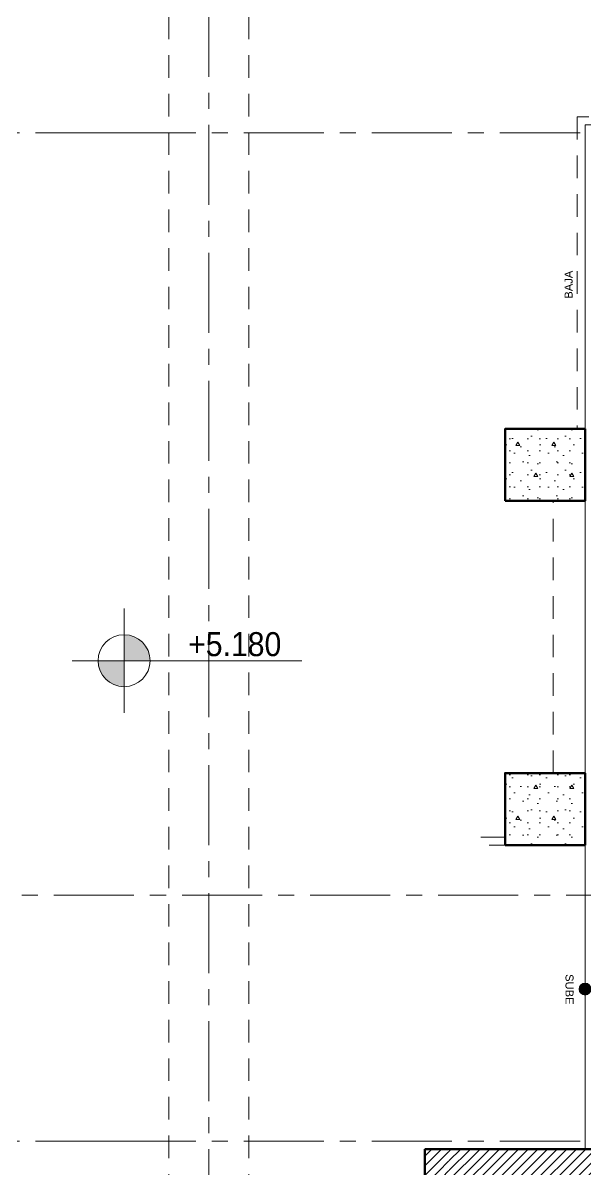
# Model space of a CAD drawing. Header units: inches. Extents: x -38 to 5698, y -33 to 92.
# Drawn here: x 135.66 to 139.17, y 20.23 to 27.39 of the extents above; entities that cross this region are included whole.
import ezdxf

# ---------------------------------------------------------------- set-up
doc = ezdxf.new("R2010")
doc.units = ezdxf.units.IN
doc.header["$MEASUREMENT"] = 0
doc.set_wipeout_variables(frame=1)
for name, pattern in [('Hidden Line', [0.195611, 0.141111, -0.0545]), ('Línea Oculta', [0.195611, 0.141111, -0.0545]), ('Punto & Raya', [0.65, 0.5, -0.075, 0, -0.075]), ('Wipeout_Contour', [1, 0, -1])]:
    doc.linetypes.add(name, pattern=pattern)
for name, color, linetype in [('02 _ ARQ _ ALB _ Ejes Generales', 7, 'Continuous'), ('02 _ ARQ _ ZON _ Espacio.3D', 7, 'Continuous'), ('08 _ STR _ EXT _ 06 Columnas', 7, 'Continuous'), ('08 _ STR _ EXT _ 09 Vigas', 7, 'Continuous'), ('08 _ STR _ EXT _ 11 Escaleras', 7, 'Continuous'), ('Estructura - 04 MURO', 253, 'Continuous'), ('Interior - CIELO RASSO', 7, 'Continuous'), ('Marcador - Secciones', 251, 'Continuous')]:
    doc.layers.add(name, color=color, linetype=linetype)
doc.styles.add('Estilo_Generado_3', font='arial.ttf')
doc.styles.add('Estilo_Generado_4', font='swisse.ttf')
pattern_1 = [(45, (92.500015, 3e-09), (-0.030052038, 0.030052038), [])]
pattern_2 = [(0, (92.5, 3e-09), (0, 0.3897114), [0.024375, -0.200625]), (0, (92.6125, 0.19486), (0, 0.3897114), [0.024375, -0.200625]), (60, (92.5, 3e-09), (-0.3375, 0.1948557), [0.024375, -0.200625]), (60, (92.725, 3e-09), (-0.3375, 0.1948557), [0.024375, -0.200625]), (120, (92.5244, 3e-09), (0.3375, 0.1948557), [0.024375, -0.200625]), (120, (92.7494, 3e-09), (0.3375, 0.1948557), [0.024375, -0.200625]), (0, (92.500015, 0.0375), (0, 0.075), [0, -0.075, 0, -0.1125]), (45, (92.537515, 0.0375), (-0.05303301, 0.05303301), [0, -0.05625, 0, -0.09375])]

msp = doc.modelspace()

# ---------------------------------------------------------------- hatches: boundary and pattern name
at = {"linetype": 'Continuous', "lineweight": 13, "true_color": 0x636466}
for points in [[(136.2908, 23.4021), (136.4533, 23.4021), (136.4409, 23.4643), (136.4057, 23.517), (136.353, 23.5523), (136.2908, 23.5646)], [(136.2908, 23.4021), (136.1283, 23.4021), (136.1406, 23.34), (136.1759, 23.2872), (136.2286, 23.252), (136.2908, 23.2396)]]:
    msp.add_hatch(color=251, dxfattribs=at).paths.add_polyline_path(points)
at = {"layer": '08 _ STR _ EXT _ 06 Columnas', "linetype": 'Continuous', "lineweight": 9}
h = msp.add_hatch(dxfattribs=at)
h.set_pattern_fill('HORMIGÓN_EN_MASA_0002', style=0, pattern_type=2)
h.set_pattern_definition(pattern_2)
h.paths.add_polyline_path([(138.67, 24.4), (139.17, 24.4), (139.17, 24.85), (138.67, 24.85)])
h = msp.add_hatch(dxfattribs=at)
h.set_pattern_fill('HORMIGÓN_EN_MASA_0002', style=0, pattern_type=2)
h.set_pattern_definition(pattern_2)
h.paths.add_polyline_path([(138.67, 22.25), (139.17, 22.25), (139.17, 22.7), (138.67, 22.7)])
at = {"layer": '08 _ STR _ EXT _ 11 Escaleras', "linetype": 'Continuous', "lineweight": 13}
msp.add_hatch(color=161, dxfattribs=at).paths.add_polyline_path([(139.17, 21.3125, 1), (139.17, 21.3875, 1)])

# ---------------------------------------------------------------- linework, layer by layer
at = {"color": 251, "linetype": 'Continuous', "lineweight": 13, "true_color": 0x636466}
for p, q in [((136.2908, 23.0771), (136.2908, 23.7271)), ((135.9658, 23.4021), (137.4005, 23.4021))]:
    msp.add_line(p, q, dxfattribs=at)
msp.add_circle((136.2908, 23.4021), 0.1625, dxfattribs=at)
at = {"layer": '02 _ ARQ _ ALB _ Ejes Generales', "color": 252, "linetype": 'Punto & Raya', "lineweight": 13}
for p, q in [((136.82, 3.05), (136.82, 44.9)), ((136.2385, 26.7), (135.2385, 26.7)), ((136.2385, 26.7), (142.2385, 26.7)), ((136.2385, 20.4), (135.2385, 20.4)), ((136.2385, 20.4), (142.2385, 20.4))]:
    msp.add_line(p, q, dxfattribs=at)
at = {"layer": '02 _ ARQ _ ZON _ Espacio.3D', "color": 254, "linetype": 'Continuous', "lineweight": 0, "flags": 128}
msp.add_lwpolyline([(138.17, 19.05), (138.17, 20.35), (139.17, 20.35), (139.17, 22.25), (138.67, 22.25), (138.67, 22.7), (139.17, 22.7), (139.17, 24.4), (138.67, 24.4), (138.67, 24.85), (139.17, 24.85), (139.17, 26.75), (143.57, 26.75), (143.57, 27), (143.92, 27), (143.92, 29.7)], dxfattribs=at)
at = {"layer": '08 _ STR _ EXT _ 06 Columnas', "color": 7, "linetype": 'Continuous', "lineweight": 80, "flags": 128}
for points in [[(138.67, 24.4), (139.17, 24.4), (139.17, 24.85), (138.67, 24.85)], [(138.67, 22.25), (139.17, 22.25), (139.17, 22.7), (138.67, 22.7)]]:
    msp.add_lwpolyline(points, close=True, dxfattribs=at)
at = {"layer": '08 _ STR _ EXT _ 09 Vigas', "color": 251, "linetype": 'Hidden Line', "lineweight": 13}
for p, q in [((136.57, 17.4), (136.57, 29.7)), ((137.07, 17.4), (137.07, 29.7)), ((138.97, 22.7), (138.97, 24.4)), ((139.17, 24.4), (138.97, 24.4)), ((139.17, 22.7), (139.17, 24.4)), ((139.17, 22.7), (138.97, 22.7))]:
    msp.add_line(p, q, dxfattribs=at)
at = {"layer": '08 _ STR _ EXT _ 11 Escaleras', "color": 167, "linetype": 'Continuous', "lineweight": 18, "flags": 128}
msp.add_lwpolyline([(139.17, 21.3125, 1), (139.17, 21.3875, 1)], format="xyb", close=True, dxfattribs=at)
at = {"layer": 'Interior - CIELO RASSO', "color": 251, "linetype": 'Línea Oculta', "lineweight": 13, "flags": 128}
for points in [[(139.12, 26.8), (139.17, 26.8)], [(139.12, 26.8), (139.12, 24.85)], [(142.81, 26.8), (139.17, 26.8)], [(139.17, 24.85), (139.17, 26.75)], [(139.17, 26.75), (142.81, 26.75)], [(138.52, 22.3), (138.57, 22.3)], [(138.67, 22.3), (138.57, 22.3)], [(138.57, 22.25), (138.67, 22.25)]]:
    msp.add_lwpolyline(points, dxfattribs=at)
at = {"layer": 'Marcador - Secciones', "color": 251, "linetype": 'Punto & Raya', "lineweight": 13}
msp.add_line((121.4526, 21.9367), (149.2072, 21.9367), dxfattribs=at)

# ---------------------------------------------------------------- texts
at = {"color": 251, "lineweight": 13, "true_color": 0x636466, "insert": (136.6908, 23.4282), "char_height": 0.15, "attachment_point": 7, "style": 'Estilo_Generado_4'}
msp.add_mtext('\\A1;{\\W0.900000x;\\pql;\\fSwis721 Ex BT|b0|i0|c0|p34;+5.180}', dxfattribs=at)
at = {"layer": '08 _ STR _ EXT _ 11 Escaleras', "color": 161, "lineweight": 13, "char_height": 0.05, "attachment_point": 4, "style": 'Estilo_Generado_3'}
for s, insert, rotation in [('\\A1;{\\pql;\\fArial|b0|i0|c0|p34;BAJA}', (139.0676, 25.6643), 90), ('\\A1;{\\pql;\\fArial|b0|i0|c0|p34;SUBE}', (139.0725, 21.4433), 270)]:
    msp.add_mtext(s, dxfattribs=dict(at, insert=insert, rotation=rotation))

# ---------------------------------------------------------------- next in the draw order: wipeouts: each hides what was drawn before it
at = {"color": 254, "linetype": 'Wipeout_Contour', "lineweight": 0, "ltscale": 2550.544386}
msp.add_wipeout([(138.17, 20.1), (138.32, 20.1), (138.17, 20.35)], dxfattribs=at).dxf.layer = 'Estructura - 04 MURO'

# ---------------------------------------------------------------- next in the draw order: hatches: boundary and pattern name
at = {"layer": 'Estructura - 04 MURO', "linetype": 'Continuous', "lineweight": 5}
h = msp.add_hatch(dxfattribs=at)
h.set_pattern_fill('LADRILLO_COMÚN_0002', color=252, style=0, pattern_type=2)
h.set_pattern_definition(pattern_1)
h.paths.add_polyline_path([(138.17, 20.1), (138.32, 20.1), (138.17, 20.35)])

# ---------------------------------------------------------------- next in the draw order: wipeouts: each hides what was drawn before it
at = {"color": 254, "linetype": 'Wipeout_Contour', "lineweight": 0, "ltscale": 3410.976089}
msp.add_wipeout([(138.32, 20.1), (143.57, 20.1), (143.57, 20.35), (138.32, 20.35)], dxfattribs=at).dxf.layer = 'Estructura - 04 MURO'

# ---------------------------------------------------------------- next in the draw order: hatches: boundary and pattern name
at = {"layer": 'Estructura - 04 MURO', "linetype": 'Continuous', "lineweight": 5}
h = msp.add_hatch(dxfattribs=at)
h.set_pattern_fill('LADRILLO_COMÚN_0002', color=252, style=0, pattern_type=2)
h.set_pattern_definition(pattern_1)
h.paths.add_polyline_path([(138.32, 20.1), (143.57, 20.1), (143.57, 20.35), (138.32, 20.35)])

# ---------------------------------------------------------------- next in the draw order: wipeouts: each hides what was drawn before it
at = {"color": 254, "linetype": 'Wipeout_Contour', "lineweight": 0, "ltscale": 2549.724368}
msp.add_wipeout([(138.32, 20.35), (138.17, 20.35), (138.32, 20.1)], dxfattribs=at).dxf.layer = 'Estructura - 04 MURO'

# ---------------------------------------------------------------- next in the draw order: hatches: boundary and pattern name
at = {"layer": 'Estructura - 04 MURO', "linetype": 'Continuous', "lineweight": 5}
h = msp.add_hatch(dxfattribs=at)
h.set_pattern_fill('LADRILLO_COMÚN_0002', color=252, style=0, pattern_type=2)
h.set_pattern_definition(pattern_1)
h.paths.add_polyline_path([(138.32, 20.35), (138.17, 20.35), (138.32, 20.1)])

# ---------------------------------------------------------------- next in the draw order: linework, layer by layer
at = {"layer": 'Estructura - 04 MURO', "color": 7, "linetype": 'Continuous', "lineweight": 80, "flags": 128}
for points in [[(138.17, 20.35), (138.17, 20.1)], [(143.57, 20.35), (138.17, 20.35)]]:
    msp.add_lwpolyline(points, dxfattribs=at)

doc.saveas('drawing.dxf')
